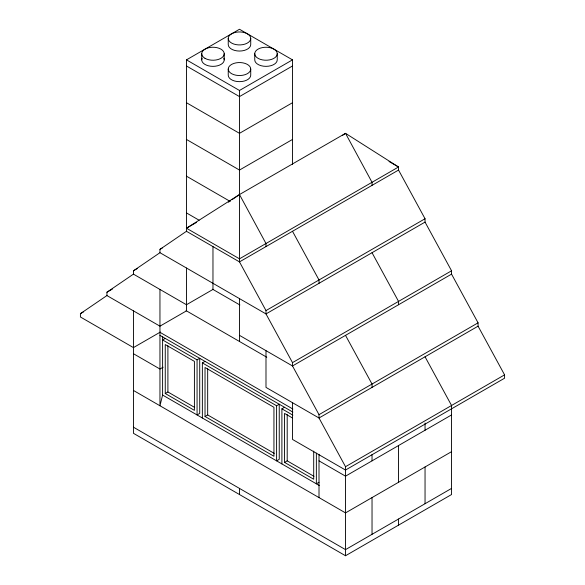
<?xml version="1.0" encoding="UTF-8"?>
<svg xmlns="http://www.w3.org/2000/svg" width="585" height="585" viewBox="0 0 585 585"><rect width="100%" height="100%" fill="white"/><g stroke="black" fill="none" stroke-linecap="round" stroke-linejoin="round"><path stroke-width="0.88" d="M162.601 336.565L162.601 395.043L159.954 405.756L159.954 289.436M228.435 202.198L230.644 200.67M232.121 199.646L239.484 194.549L345.516 133.329L398.539 166.996L398.539 170.059L425.046 218.753L425.046 222.095L451.554 270.796L451.554 274.131L478.069 322.832L478.069 326.174L504.577 374.868L504.577 378.21L345.516 470.04L292.5 439.43L292.5 402.699M342.576 135.369L345.516 133.329L372.031 182.301L372.031 185.365M160.349 332.068L133.446 347.6L80.423 316.99L80.423 313.648L106.931 295.564L106.931 292.222L133.446 274.131L133.446 270.796L159.954 252.705L159.954 249.364L186.461 231.28L239.484 261.89L265.992 310.584L265.992 313.926L292.5 362.627L292.5 365.961L319.008 414.663L319.008 418.004L345.516 466.698L345.516 555.75L133.446 433.309L133.446 310.869M389.04 161.511L398.539 166.996L239.484 258.826L186.461 228.216L239.484 194.549L265.992 243.521L265.992 246.585M186.461 231.726L186.461 59.86L239.484 29.25L292.5 59.86L292.5 164.531M186.461 59.86L239.484 90.47L292.5 59.86M292.5 65.981L239.484 96.591L186.461 65.981M292.5 102.719L239.484 133.329L186.461 102.719M292.5 139.449L239.484 170.059L186.461 139.449M186.461 228.216L196.597 222.366M159.954 249.364L162.33 247.996M133.446 270.796L137.38 268.522M106.931 292.222L112.444 289.041M80.423 313.648L83.589 311.82M398.539 170.059L239.484 261.89L239.484 90.47M165.255 338.415L162.601 339.943L197.065 359.841L199.719 358.312L199.719 413.412L197.065 414.941L197.065 359.841M163.12 367.197L159.954 369.025L133.446 353.72M265.992 310.584L425.046 218.753M425.046 222.095L265.992 313.926L159.954 252.705M202.366 418.004L202.366 362.905L205.021 361.376M165.255 393.515L194.417 410.348L194.417 361.376L165.255 344.536L165.255 393.515L167.902 391.987L194.703 407.452M292.5 362.627L451.554 270.796M205.021 416.476L273.941 456.263L273.941 407.292L205.021 367.497L205.021 416.476L207.668 414.941L274.248 453.382M451.554 274.131L292.5 365.961L239.484 335.351M276.595 405.756L279.242 404.228L279.242 459.327L276.595 460.856L276.595 405.756L202.366 362.905M281.897 463.92L281.897 408.82L284.544 407.292M319.008 414.663L478.069 322.832M478.069 326.174L319.008 418.004L265.992 387.394L265.992 350.656M292.427 417.961L284.544 413.412L284.544 462.391L287.198 460.856L313.991 476.329M345.516 466.698L504.577 374.868M319.008 482.281L316.361 483.817L316.361 453.104M451.554 414.941L345.516 476.161L319.008 460.856M451.554 451.671L345.516 512.899L133.446 390.451M451.554 488.409L345.516 549.629L133.446 427.189M345.516 555.75L451.554 494.53L451.554 405.478L425.046 356.784M186.461 176.18L229.985 201.306M186.461 212.911L199.127 220.223M212.574 289.209L239.879 304.975M133.446 274.131L186.461 304.741L212.969 289.436L212.969 246.585M186.067 310.635L266.782 357.238M106.931 295.564L159.954 326.174L186.461 310.869L186.461 268.01M159.954 332.295L292.895 409.047M159.954 335.359L292.895 412.111M281.897 408.82L292.858 415.153M284.544 462.391L313.706 479.225L313.706 451.108M162.601 395.043L319.286 485.506M372.031 252.705L398.539 301.407L398.539 304.741M292.5 231.28L319.008 279.974L319.008 283.315M345.516 335.351L372.031 384.053L372.031 387.394M425.046 423.079L425.046 430.246M425.046 466.976L425.046 503.714M398.539 445.551L398.539 482.281M398.539 519.019L398.539 525.14M372.031 454.589L372.031 460.856M372.031 497.594L372.031 534.324M319.008 454.282L319.008 497.594M287.198 414.604L287.198 460.856M277.239 53.74A11.247 6.494 0 0 1 260.369 59.363A11.247 6.494 0 0 1 260.369 48.116A11.247 6.494 0 0 1 277.239 53.74L277.239 59.86A11.247 6.494 0 0 1 265.992 66.354A11.247 6.494 0 0 1 254.746 59.86L254.746 53.74M250.731 38.434A11.247 6.494 0 0 1 233.861 44.058A11.247 6.494 0 0 1 233.861 32.811A11.247 6.494 0 0 1 250.731 38.434L250.731 44.555A11.247 6.494 0 0 1 239.484 51.049A11.247 6.494 0 0 1 228.238 44.555L228.238 38.434M250.731 69.045A11.247 6.494 0 0 1 233.861 74.668A11.247 6.494 0 0 1 233.861 63.421A11.247 6.494 0 0 1 250.731 69.045L250.731 75.165A11.247 6.494 0 0 1 239.484 81.659A11.247 6.494 0 0 1 228.238 75.165L228.238 69.045M239.484 298.621L239.484 341.479M239.484 488.409L239.484 494.53M224.216 53.74L224.216 59.86M207.668 368.689L207.668 414.941M201.723 53.74L201.723 59.86M167.902 345.728L167.902 391.987M223.836 58.178A11.247 6.494 0 0 1 212.969 66.354A11.247 6.494 0 0 1 202.11 58.178M205.021 58.332A11.247 6.494 0 0 0 223.836 55.421A11.247 6.494 0 0 0 210.059 47.465A11.247 6.494 0 0 0 205.021 58.332"/></g></svg>
